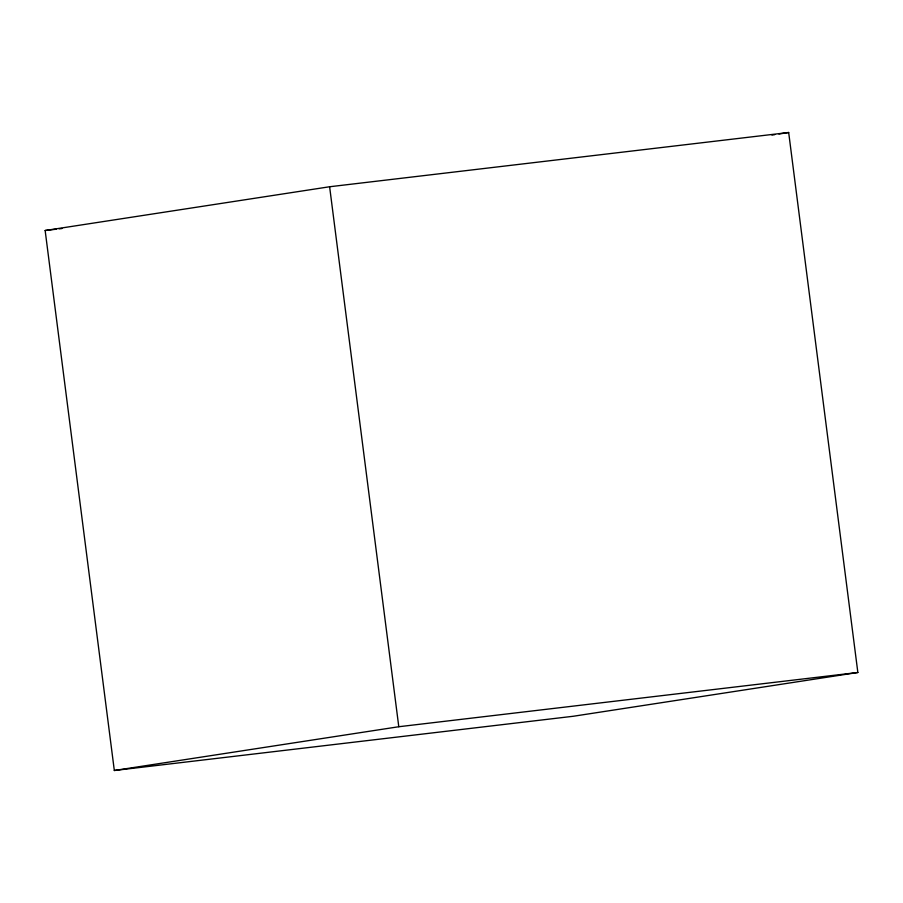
<?xml version="1.0" encoding="UTF-8"?>
<svg xmlns="http://www.w3.org/2000/svg" width="903" height="903" viewBox="0 0 903 903"><rect width="100%" height="100%" fill="white"/><g stroke="black" fill="none" stroke-linecap="round" stroke-linejoin="round"><path stroke-width="1.35" d="M45.15 230.513L329.618 186.752L788.68 132.504L857.85 672.487L573.382 716.248L114.32 770.496L45.15 230.513L56.347 229.193M771.941 135.078L774.729 134.649M778.917 134.005L788.68 132.504M114.32 770.496L398.787 726.734L857.85 672.487M59.146 228.854L61.946 228.527M329.618 186.752L398.787 726.734"/></g></svg>
